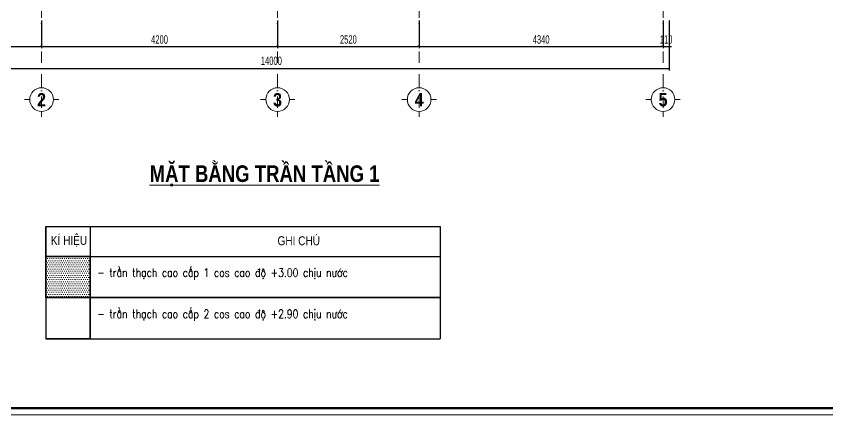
# Model space of a CAD drawing. Header units: millimetres. Extents: x 2565303 to 2664360, y -865723 to -262051.
# Drawn here: x 2637569 to 2652010, y -728163 to -721077 of the extents above; entities that cross this region are included whole.
import ezdxf
from ezdxf.enums import TextEntityAlignment as Align

# ---------------------------------------------------------------- set-up
doc = ezdxf.new("R2010")
doc.units = ezdxf.units.MM
doc.header["$LTSCALE"] = 10
doc.header["$MEASUREMENT"] = 0
doc.linetypes.add('DASHDOT', pattern=[1, 0.5, -0.25, 0, -0.25])
doc.layers.get('0').update_dxf_attribs({"linetype": 'CONTINUOUS'})
doc.layers.get('DEFPOINTS').update_dxf_attribs({"color": 10, "linetype": 'CONTINUOUS'})
for name, color, linetype, lineweight in [('-thay1', 7, 'CONTINUOUS', 18), ('LC Dim', 8, 'CONTINUOUS', 13), ('LC Hatch', 252, 'CONTINUOUS', 5), ('LC ISO', 153, 'CONTINUOUS', 13), ('LC Net manh', 250, 'CONTINUOUS', 5), ('LC Net thay', 7, 'CONTINUOUS', 25), ('LC Net truc', 134, 'DASHDOT', 5), ('LC Text1', 20, 'CONTINUOUS', 13), ('LC Text2', 7, 'CONTINUOUS', 13)]:
    doc.layers.add(name, color=color, linetype=linetype, lineweight=lineweight)
doc.layers.add('Khungten_LCDI', color=7, linetype='CONTINUOUS')
doc.layers.add('M3', color=3, linetype='CONTINUOUS')
doc.styles.add('HOATBIF', font='hoatbif.shx', dxfattribs={"width": 0.65})
doc.styles.add('Khungten', font='', dxfattribs={"width": 0.9, "height": 5000})
doc.styles.add('LC 1', font='')
doc.styles.add('LC 3', font='vnsimli.shx', dxfattribs={"width": 0.75})
doc.styles.add('LC3', font='', dxfattribs={"width": 0.8})
doc.styles.add('T2', font='', dxfattribs={"width": 0.8})
doc.styles.add('Title', font='', dxfattribs={"width": 0.8})
doc.styles.get('Khungten').set_extended_font_data('.VnAvantH')
doc.styles.get('LC 1').set_extended_font_data('.VnAvantH', bold=True)
doc.styles.get('LC3').set_extended_font_data('.VnArialH', bold=True)
doc.styles.get('T2').set_extended_font_data('.VnArialH')
doc.styles.get('Title').set_extended_font_data('.VnBlackH')
doc.dimstyles.new('1-100 (1-60)', dxfattribs={"dimscale": 60, "dimtxt": 2.5, "dimasz": 0.35, "dimexe": 0.5, "dimexo": 0, "dimgap": 0.8, "dimtad": 1, "dimdec": 0, "dimzin": 0, "dimdsep": 46, "dimtxsty": 'HOATBIF', "dimblk1": 'DOT', "dimblk2": 'DOT', "dimsah": 1, "dimcen": -1, "dimdle": 1, "dimclrd": 256, "dimclre": 256, "dimclrt": 4, "dimadec": 3, "dimazin": 2, "dimtfac": 0.333333, "dimtdec": 0, "dimtix": 1, "dimtmove": 2, "dimatfit": 3, "dimldrblk": 'DOT', "dimfxl": 1, "dimtvp": 0.833333, "dimtolj": 1, "dimtzin": 0, "dimarcsym": 0})

# ---------------------------------------------------------------- blocks, each defined once
blk = doc.blocks.new('DOT')
at = {"layer": 'M3', "color": 0, "linetype": 'ByBlock'}
blk.add_line((-0.5, 0), (-1, 0), dxfattribs=at)
at = {"layer": 'M3', "color": 0, "linetype": 'ByBlock', "const_width": 0.5}
blk.add_lwpolyline([(-0.25, 0, 1), (0.25, 0, 1)], format="xyb", close=True, dxfattribs=at)
blk = doc.blocks.new('*D832')
at = {"layer": 'DEFPOINTS', "color": 0, "transparency": 16777216}
for p in [(2635299, -721154), (2638019, -721154), (2638019, -721614)]:
    blk.add_point(p, dxfattribs=at)
at = {"layer": 'LC Dim', "lineweight": -2, "transparency": 16777216}
for p, q in [((2635299, -721154), (2635299, -721644)), ((2638019, -721154), (2638019, -721644)), ((2635320, -721614), (2637998, -721614))]:
    blk.add_line(p, q, dxfattribs=at)
at = {"layer": 'LC Dim', "lineweight": -2, "transparency": 16777216, "xscale": 21, "yscale": 21, "zscale": 21, "rotation": 180}
blk.add_blockref('DOT', (2635299, -721614), dxfattribs=at)
at = {"layer": 'LC Dim', "lineweight": -2, "transparency": 16777216, "xscale": 21, "yscale": 21, "zscale": 21}
blk.add_blockref('DOT', (2638019, -721614), dxfattribs=at)
at = {"layer": 'LC Dim', "color": 4, "transparency": 16777216, "insert": (2636659, -721491), "char_height": 150, "attachment_point": 5, "style": 'HOATBIF'}
blk.add_mtext('\\A1;2720', dxfattribs=at)
blk = doc.blocks.new('*D833')
at = {"layer": 'DEFPOINTS', "color": 0, "transparency": 16777216}
for p in [(2638019, -721154), (2642219, -721154), (2642219, -721614)]:
    blk.add_point(p, dxfattribs=at)
at = {"layer": 'LC Dim', "lineweight": -2, "transparency": 16777216}
for p, q in [((2638019, -721154), (2638019, -721644)), ((2642219, -721154), (2642219, -721644)), ((2638040, -721614), (2642198, -721614))]:
    blk.add_line(p, q, dxfattribs=at)
at = {"layer": 'LC Dim', "lineweight": -2, "transparency": 16777216, "xscale": 21, "yscale": 21, "zscale": 21, "rotation": 180}
blk.add_blockref('DOT', (2638019, -721614), dxfattribs=at)
at = {"layer": 'LC Dim', "lineweight": -2, "transparency": 16777216, "xscale": 21, "yscale": 21, "zscale": 21}
blk.add_blockref('DOT', (2642219, -721614), dxfattribs=at)
at = {"layer": 'LC Dim', "color": 4, "transparency": 16777216, "insert": (2640119, -721491), "char_height": 150, "attachment_point": 5, "style": 'HOATBIF'}
blk.add_mtext('\\A1;4200', dxfattribs=at)
blk = doc.blocks.new('*D834')
at = {"layer": 'DEFPOINTS', "color": 0, "transparency": 16777216}
for p in [(2642219, -721154), (2644739, -721154), (2644739, -721614)]:
    blk.add_point(p, dxfattribs=at)
at = {"layer": 'LC Dim', "lineweight": -2, "transparency": 16777216}
for p, q in [((2642219, -721154), (2642219, -721644)), ((2644739, -721154), (2644739, -721644)), ((2642240, -721614), (2644718, -721614))]:
    blk.add_line(p, q, dxfattribs=at)
at = {"layer": 'LC Dim', "lineweight": -2, "transparency": 16777216, "xscale": 21, "yscale": 21, "zscale": 21, "rotation": 180}
blk.add_blockref('DOT', (2642219, -721614), dxfattribs=at)
at = {"layer": 'LC Dim', "lineweight": -2, "transparency": 16777216, "xscale": 21, "yscale": 21, "zscale": 21}
blk.add_blockref('DOT', (2644739, -721614), dxfattribs=at)
at = {"layer": 'LC Dim', "color": 4, "transparency": 16777216, "insert": (2643479, -721491), "char_height": 150, "attachment_point": 5, "style": 'HOATBIF'}
blk.add_mtext('\\A1;2520', dxfattribs=at)
blk = doc.blocks.new('*D835')
at = {"layer": 'DEFPOINTS', "color": 0, "transparency": 16777216}
for p in [(2644739, -721154), (2649079, -721154), (2649079, -721614)]:
    blk.add_point(p, dxfattribs=at)
at = {"layer": 'LC Dim', "lineweight": -2, "transparency": 16777216}
for p, q in [((2644739, -721154), (2644739, -721644)), ((2649079, -721154), (2649079, -721644)), ((2644760, -721614), (2649058, -721614))]:
    blk.add_line(p, q, dxfattribs=at)
at = {"layer": 'LC Dim', "lineweight": -2, "transparency": 16777216, "xscale": 21, "yscale": 21, "zscale": 21, "rotation": 180}
blk.add_blockref('DOT', (2644739, -721614), dxfattribs=at)
at = {"layer": 'LC Dim', "lineweight": -2, "transparency": 16777216, "xscale": 21, "yscale": 21, "zscale": 21}
blk.add_blockref('DOT', (2649079, -721614), dxfattribs=at)
at = {"layer": 'LC Dim', "color": 4, "transparency": 16777216, "insert": (2646909, -721491), "char_height": 150, "attachment_point": 5, "style": 'HOATBIF'}
blk.add_mtext('\\A1;4340', dxfattribs=at)
blk = doc.blocks.new('*D836')
at = {"layer": 'DEFPOINTS', "color": 0, "transparency": 16777216}
for p in [(2649079, -721154), (2649189, -721154), (2649189, -721614)]:
    blk.add_point(p, dxfattribs=at)
at = {"layer": 'LC Dim', "lineweight": -2, "transparency": 16777216}
for p, q in [((2649079, -721154), (2649079, -721644)), ((2649189, -721154), (2649189, -721644)), ((2649058, -721614), (2649037, -721614)), ((2649079, -721614), (2649189, -721614)), ((2649210, -721614), (2649231, -721614))]:
    blk.add_line(p, q, dxfattribs=at)
at = {"layer": 'LC Dim', "lineweight": -2, "transparency": 16777216, "xscale": 21, "yscale": 21, "zscale": 21}
blk.add_blockref('DOT', (2649079, -721614), dxfattribs=at)
at = {"layer": 'LC Dim', "lineweight": -2, "transparency": 16777216, "xscale": 21, "yscale": 21, "zscale": 21, "rotation": 180}
blk.add_blockref('DOT', (2649189, -721614), dxfattribs=at)
at = {"layer": 'LC Dim', "color": 4, "transparency": 16777216, "insert": (2649134, -721491), "char_height": 150, "attachment_point": 5, "style": 'HOATBIF'}
blk.add_mtext('\\A1;110', dxfattribs=at)
blk = doc.blocks.new('*D837')
at = {"layer": 'DEFPOINTS', "color": 0, "transparency": 16777216}
for p in [(2635189, -721154), (2649189, -721154), (2635189, -722009)]:
    blk.add_point(p, dxfattribs=at)
at = {"layer": 'LC Dim', "lineweight": -2, "transparency": 16777216}
for p, q in [((2635189, -721154), (2635189, -722039)), ((2649189, -721154), (2649189, -722039)), ((2649168, -722009), (2635210, -722009))]:
    blk.add_line(p, q, dxfattribs=at)
at = {"layer": 'LC Dim', "lineweight": -2, "transparency": 16777216, "xscale": 21, "yscale": 21, "zscale": 21, "rotation": 180}
blk.add_blockref('DOT', (2635189, -722009), dxfattribs=at)
at = {"layer": 'LC Dim', "lineweight": -2, "transparency": 16777216, "xscale": 21, "yscale": 21, "zscale": 21}
blk.add_blockref('DOT', (2649189, -722009), dxfattribs=at)
at = {"layer": 'LC Dim', "color": 4, "transparency": 16777216, "insert": (2642109, -721870), "char_height": 150, "attachment_point": 5, "style": 'HOATBIF'}
blk.add_mtext('\\A1;14000', dxfattribs=at)
blk = doc.blocks.new('lcdi fix')
at = {"layer": 'DEFPOINTS', "lineweight": 0}
blk.add_lwpolyline([(-1200, -14850), (-1200, 14850), (40800, 14850), (40800, -14850)], close=True, dxfattribs=at)
at = {"layer": 'Khungten_LCDI', "color": 5, "lineweight": 60}
blk.add_lwpolyline([(0, -14650), (0, 14650), (40600, 14650), (40600, -14650)], close=True, dxfattribs=at)
at = {"color": 7, "style": 'Khungten', "width": 0.8}
for tag, p in [('REVISION', (39499, -10746)), ('NGAYHT', (39546, -11609))]:
    blk.add_attdef(tag, text='', height=200, dxfattribs=at).set_placement(p, align=Align.CENTER)
at = {"layer": 'LC Text1', "style": 'Title', "width": 1.485915}
for tag, p, p2 in [('TENBANVE1', (36913, -8886), (40339, -8886)), ('TENBANVE2', (36913, -9562), (40339, -9562))]:
    blk.add_attdef(tag, text='', height=250, dxfattribs=at).set_placement(p, p2, align=Align.FIT)
at = {"layer": 'LC Text1', "style": 'Title', "width": 0.7}
blk.add_attdef('SOBANVE', text='', height=250, dxfattribs=at).set_placement((39562, -13896), align=Align.CENTER)
blk = doc.blocks.new('TIEUDE1')
at = {"layer": 'LC Text2', "color": 7, "style": 'LC 1'}
blk.add_attdef('TIªU§Ò', text='', height=5, dxfattribs=at).set_placement((0, 0), align=Align.BOTTOM_CENTER)
blk.add_attdef('TL', text='', height=3, dxfattribs=at).set_placement((0, -2), align=Align.TOP_CENTER)
blk = doc.blocks.new('TTRUC')
at = {"layer": 'LC ISO'}
for p, q in [((0, 6.95), (0, 10.13)), ((-6.95, 0), (-10.13, 0)), ((6.95, 0), (10.13, 0)), ((0, -6.95), (0, -10.13))]:
    blk.add_line(p, q, dxfattribs=at)
at = {"layer": 'LC Net manh'}
blk.add_circle((0, 0), 6.95, dxfattribs=at)

msp = doc.modelspace()

# ---------------------------------------------------------------- hatches: boundary and pattern name
at = {"layer": 'LC Hatch'}
h = msp.add_hatch(dxfattribs=at)
h.set_pattern_fill('DOTS', color=256, scale=600, style=0)
h.set_pattern_definition([(0, (-66447.775, -300360.69), (18.75, 37.5), [0, -37.5])])
h.paths.add_polyline_path([(2638094, -726080.6), (2638884.6, -726080.6), (2638884.6, -725347.2), (2638094, -725347.2)])

# ---------------------------------------------------------------- linework, layer by layer
at = {"layer": 'LC Net thay'}
for p, q in [((2638094, -724814), (2638094, -726814)), ((2638884.6, -724814), (2638884.6, -726814)), ((2645114.6, -724814), (2645114.6, -726080.6)), ((2645114.6, -724814), (2645114.6, -726814)), ((2645114.6, -724814), (2645114.6, -726814)), ((2638094, -725347.2), (2645114.6, -725347.2)), ((2638094, -726080.6), (2645114.6, -726080.6)), ((2638094, -726080.6), (2645114.6, -726080.6)), ((2638094, -726814), (2645114.6, -726814))]:
    msp.add_line(p, q, dxfattribs=at)
for points in [[(2645114.6, -725347.2), (2645114.6, -726080.6), (2638094, -726080.6), (2638094, -724814), (2645114.6, -724814)], [(2638884.6, -726080.6), (2638094, -726080.6)], [(2645114.6, -726080.6), (2645114.6, -726814)], [(2638884.6, -726814), (2638094, -726814)]]:
    msp.add_lwpolyline(points, dxfattribs=at)
for points in [[(2638094, -726080.6), (2638884.6, -726080.6), (2638884.6, -725347.2), (2638094, -725347.2)], [(2638094, -726814), (2638884.6, -726814), (2638884.6, -726080.6), (2638094, -726080.6)]]:
    msp.add_lwpolyline(points, close=True, dxfattribs=at)
at = {"layer": 'LC Net truc', "ltscale": 40}
for p, q in [((2638019.4, -714904.2), (2638019.4, -722809.1)), ((2642219.4, -714904.2), (2642219.4, -722809.1)), ((2644739.4, -714904.2), (2644739.4, -722809.1)), ((2649079.4, -714904.2), (2649079.4, -722809.1))]:
    msp.add_line(p, q, dxfattribs=at)

# ---------------------------------------------------------------- block references
at = {"layer": '-thay1', "xscale": 0.6000000155618181, "yscale": 0.6000000155618181, "zscale": 0.6000000155618181}
msp.add_blockref('lcdi fix', (2630852, -719253.2), dxfattribs=at)
at = {"layer": 'LC ISO', "xscale": 30.23532588053422, "yscale": 30.23532588053422, "zscale": 30.23532588053422}
for p in [(2638019.4, -722558.3), (2642219.4, -722558.3), (2644739.4, -722558.3), (2649079.4, -722558.3)]:
    msp.add_blockref('TTRUC', p, dxfattribs=at)
at = {"layer": 'LC Text2'}
ref = msp.add_blockref('TIEUDE1', (2641987.6, -724112.1), dxfattribs=dict(at, xscale=60, yscale=60, zscale=60))
ref.add_attrib('TIªU§Ò', '%%UmÆt b»ng trÇn tÇng 1', dxfattribs={"color": 7, "height": 295.465, "style": 'LC3', "width": 0.8}).set_placement((2641987.6, -724112.1), align=Align.BOTTOM_CENTER)

# ---------------------------------------------------------------- texts
at = {"layer": 'LC Text1', "ltscale": 0.2, "style": 'LC 1', "width": 0.9}
for s, p in [('2', (2638019.4, -722750.9)), ('3', (2642219.4, -722750.9)), ('4', (2644739.4, -722750.9)), ('5', (2649079.4, -722750.9))]:
    msp.add_text(s, height=236.7, dxfattribs=at).set_placement(p, align=Align.BOTTOM_CENTER)
at = {"layer": 'LC Text1', "color": 3, "style": 'LC 3', "width": 0.8}
for s, p in [('- trÇn th¹ch cao cÊp 1 cos cao ®é +3.00 chÞu n\xadíc', (2639010.3, -725711)), ('- trÇn th¹ch cao cÊp 2 cos cao ®é +2.90 chÞu n\xadíc', (2639010.3, -726444.4))]:
    msp.add_text(s, height=150, dxfattribs=at).set_placement(p)
at = {"layer": 'LC Text2', "style": 'T2', "width": 0.8}
for s, p in [('kÝ hiÖu', (2638184.2, -725142)), ('ghi chó', (2642218.7, -725149))]:
    msp.add_text(s, height=160, dxfattribs=at).set_placement(p)

# ---------------------------------------------------------------- dimensions: what is measured, and where the dimension line sits
at = {"layer": 'LC Dim'}
dim = msp.add_linear_dim(base=(2635189.4, -722008.8), p1=(2649189.4, -721154.2), p2=(2635189.4, -721154.2), dimstyle='1-100 (1-60)', dxfattribs=at)
dim.commit()
dim.dimension.update_dxf_attribs({"geometry": '*D837', "text_midpoint": (2642109.4, -721869.7), "dimtype": 160})
for base, p1, p2, picture, middle in [((2638019.4, -721614), (2635299.4, -721154.2), (2638019.4, -721154.2), '*D832', (2636659.4, -721491)), ((2642219.4, -721614), (2638019.4, -721154.2), (2642219.4, -721154.2), '*D833', (2640119.4, -721491)), ((2644739.4, -721614), (2642219.4, -721154.2), (2644739.4, -721154.2), '*D834', (2643479.4, -721491)), ((2649079.4, -721614), (2644739.4, -721154.2), (2649079.4, -721154.2), '*D835', (2646909.4, -721491)), ((2649189.4, -721614), (2649079.4, -721154.2), (2649189.4, -721154.2), '*D836', (2649134.4, -721491))]:
    dim = msp.add_linear_dim(base=base, p1=p1, p2=p2, dimstyle='1-100 (1-60)', dxfattribs=at)
    dim.commit()
    dim.dimension.update_dxf_attribs({"geometry": picture, "text_midpoint": middle})

doc.saveas('drawing.dxf')
